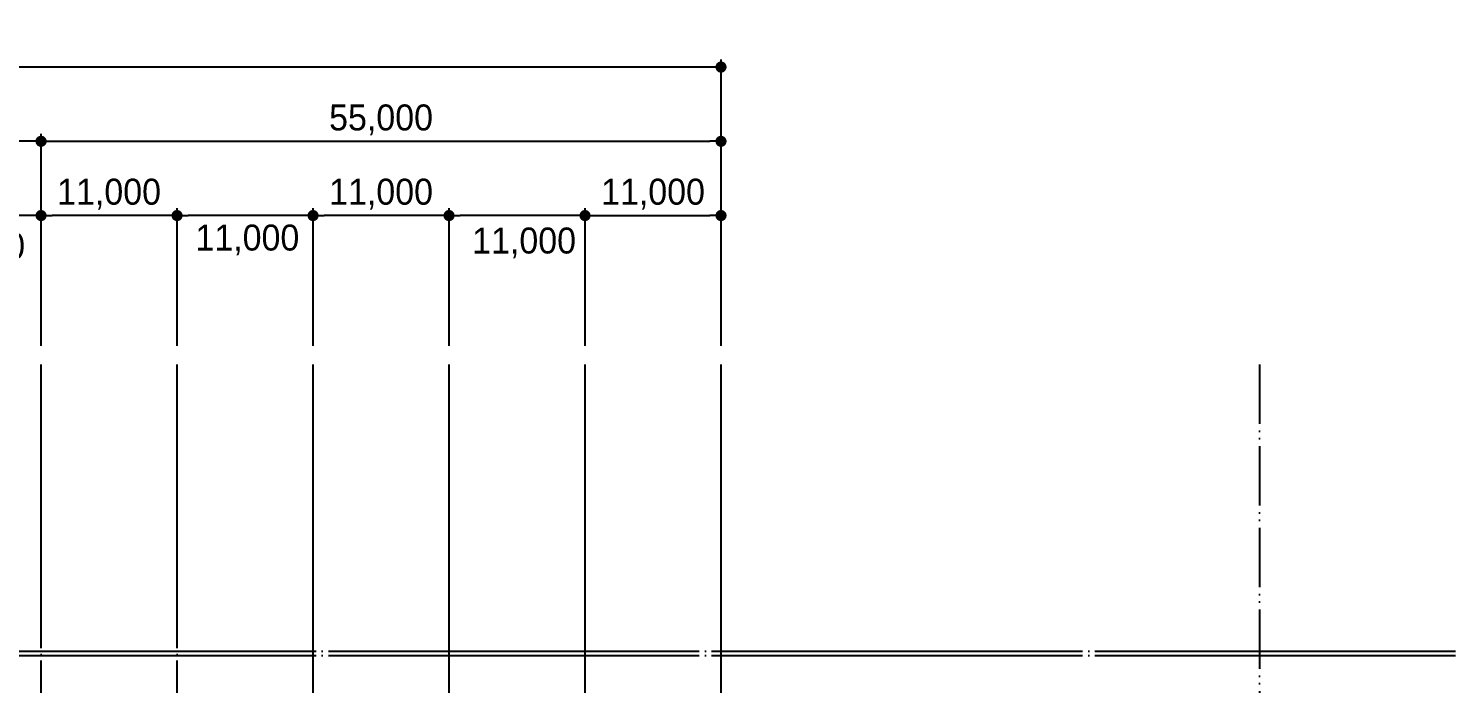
# Model space of a CAD drawing. Header units: millimetres. Extents: x 4754612 to 5801174, y 2368242 to 2777223.
# Drawn here: x 5060649 to 5176073, y 2619644 to 2672569 of the extents above; entities that cross this region are included whole.
import ezdxf

# ---------------------------------------------------------------- set-up
doc = ezdxf.new("R2010")
doc.units = ezdxf.units.MM
doc.header["$LTSCALE"] = 1000
doc.linetypes.add('ACAD_ISO05W100', pattern=[33, 24, -3, 0, -3, 0, -3])
doc.linetypes.add('CEN', pattern=[6.2, 6, -0.1, 0, -0.1])
doc.layers.get('DEFPOINTS').update_dxf_attribs({"color": 151})
for name, color, linetype in [('3 dim0', 7, 'Continuous'), ('A-중심선', 10, 'CEN'), ('SYM', 7, 'Continuous')]:
    doc.layers.add(name, color=color, linetype=linetype)
doc.styles.add('AUDIT_D_190715091641-0', font='')
doc.styles.get('AUDIT_D_190715091641-0').set_extended_font_data('Dotum')
doc.dimstyles.new('scale600', dxfattribs={"dimscale": 600, "dimtxt": 2, "dimasz": 1, "dimexe": 1, "dimexo": 2.5, "dimgap": 0.8, "dimtad": 1, "dimdec": 0, "dimzin": 0, "dimdsep": 46, "dimlunit": 6, "dimtxsty": 'AUDIT_D_190715091641-0', "dimblk": 'DOT', "dimcen": 0, "dimdle": 1, "dimclrd": 256, "dimclre": 256, "dimclrt": 3, "dimadec": 0, "dimazin": 0, "dimtfac": 1, "dimtdec": 0, "dimtix": 1, "dimtmove": 2, "dimatfit": 3, "dimldrblk": 'DOT', "dimfxl": 0, "dimtolj": 1, "dimtzin": 0, "dimarcsym": 0})

# ---------------------------------------------------------------- blocks, each defined once
blk = doc.blocks.new('_Dot')
at = {"color": 0, "linetype": 'ByBlock', "lineweight": -2}
blk.add_line((-0.5, 0), (-1, 0), dxfattribs=at)
at = {"color": 0, "linetype": 'ByBlock', "const_width": 0.5}
blk.add_lwpolyline([(-0.25, 0, 1), (0.25, 0, 1)], format="xyb", close=True, dxfattribs=at)
blk = doc.blocks.new('*D82')
at = {"layer": '3 dim0', "lineweight": -2, "transparency": 16777216}
for p, q in [((4907663, 2646928), (4907663, 2664057)), ((5061663, 2646928), (5061663, 2664057)), ((5060763, 2663457), (4908563, 2663457))]:
    blk.add_line(p, q, dxfattribs=at)
at = {"layer": 'DEFPOINTS', "color": 0, "transparency": 16777216}
for p in [(4907663, 2663457), (4907663, 2645428), (5061663, 2645428)]:
    blk.add_point(p, dxfattribs=at)
at = {"layer": '3 dim0', "lineweight": -2, "transparency": 16777216, "xscale": 900, "yscale": 900, "zscale": 900, "rotation": 180}
blk.add_blockref('_Dot', (4907663, 2663457), dxfattribs=at)
at = {"layer": '3 dim0', "lineweight": -2, "transparency": 16777216, "xscale": 900, "yscale": 900, "zscale": 900}
blk.add_blockref('_Dot', (5061663, 2663457), dxfattribs=at)
at = {"layer": '3 dim0', "color": 3, "transparency": 16777216, "insert": (4984663, 2665191), "char_height": 2100, "attachment_point": 5, "style": 'AUDIT_D_190715091641-0'}
blk.add_mtext('\\A1;154,000', dxfattribs=at)
blk = doc.blocks.new('*D95')
at = {"layer": '3 dim0', "lineweight": -2, "transparency": 16777216}
for p, q in [((5050663, 2646928), (5050663, 2658057)), ((5060763, 2657457), (5051563, 2657457)), ((5061663, 2646928), (5061663, 2658057))]:
    blk.add_line(p, q, dxfattribs=at)
at = {"layer": 'DEFPOINTS', "color": 0, "transparency": 16777216}
for p in [(5050663, 2657457), (5050663, 2645428), (5061663, 2645428)]:
    blk.add_point(p, dxfattribs=at)
at = {"layer": '3 dim0', "lineweight": -2, "transparency": 16777216, "xscale": 900, "yscale": 900, "zscale": 900, "rotation": 180}
blk.add_blockref('_Dot', (5050663, 2657457), dxfattribs=at)
at = {"layer": '3 dim0', "lineweight": -2, "transparency": 16777216, "xscale": 900, "yscale": 900, "zscale": 900}
blk.add_blockref('_Dot', (5061663, 2657457), dxfattribs=at)
at = {"layer": '3 dim0', "color": 3, "transparency": 16777216, "insert": (5056163, 2654807), "char_height": 2100, "attachment_point": 5, "style": 'AUDIT_D_190715091641-0'}
blk.add_mtext('\\A1;11,000', dxfattribs=at)
blk = doc.blocks.new('*D97')
at = {"layer": '3 dim0', "lineweight": -2, "transparency": 16777216}
for p, q in [((5061663, 2646928), (5061663, 2658057)), ((5071763, 2657457), (5062563, 2657457)), ((5072663, 2646928), (5072663, 2658057))]:
    blk.add_line(p, q, dxfattribs=at)
at = {"layer": 'DEFPOINTS', "color": 0, "transparency": 16777216}
for p in [(5061663, 2657457), (5061663, 2645428), (5072663, 2645428)]:
    blk.add_point(p, dxfattribs=at)
at = {"layer": '3 dim0', "lineweight": -2, "transparency": 16777216, "xscale": 900, "yscale": 900, "zscale": 900, "rotation": 180}
blk.add_blockref('_Dot', (5061663, 2657457), dxfattribs=at)
at = {"layer": '3 dim0', "lineweight": -2, "transparency": 16777216, "xscale": 900, "yscale": 900, "zscale": 900}
blk.add_blockref('_Dot', (5072663, 2657457), dxfattribs=at)
at = {"layer": '3 dim0', "color": 3, "transparency": 16777216, "insert": (5067163, 2659191), "char_height": 2100, "attachment_point": 5, "style": 'AUDIT_D_190715091641-0'}
blk.add_mtext('\\A1;11,000', dxfattribs=at)
blk = doc.blocks.new('*D98')
at = {"layer": '3 dim0', "lineweight": -2, "transparency": 16777216}
for p, q in [((4907663, 2646928), (4907663, 2670057)), ((5116663, 2646928), (5116663, 2670057)), ((5115763, 2669457), (4908563, 2669457))]:
    blk.add_line(p, q, dxfattribs=at)
at = {"layer": 'DEFPOINTS', "color": 0, "transparency": 16777216}
for p in [(4907663, 2669457), (4907663, 2645428), (5116663, 2645428)]:
    blk.add_point(p, dxfattribs=at)
at = {"layer": '3 dim0', "lineweight": -2, "transparency": 16777216, "xscale": 900, "yscale": 900, "zscale": 900, "rotation": 180}
blk.add_blockref('_Dot', (4907663, 2669457), dxfattribs=at)
at = {"layer": '3 dim0', "lineweight": -2, "transparency": 16777216, "xscale": 900, "yscale": 900, "zscale": 900}
blk.add_blockref('_Dot', (5116663, 2669457), dxfattribs=at)
at = {"layer": '3 dim0', "color": 3, "transparency": 16777216, "insert": (5012163, 2671191), "char_height": 2100, "attachment_point": 5, "style": 'AUDIT_D_190715091641-0'}
blk.add_mtext('\\A1;209,000', dxfattribs=at)
blk = doc.blocks.new('*D99')
at = {"layer": '3 dim0', "lineweight": -2, "transparency": 16777216}
for p, q in [((5061663, 2646928), (5061663, 2664057)), ((5116663, 2646928), (5116663, 2664057)), ((5062563, 2663457), (5115763, 2663457))]:
    blk.add_line(p, q, dxfattribs=at)
at = {"layer": 'DEFPOINTS', "color": 0, "transparency": 16777216}
for p in [(5116663, 2663457), (5061663, 2645428), (5116663, 2645428)]:
    blk.add_point(p, dxfattribs=at)
at = {"layer": '3 dim0', "lineweight": -2, "transparency": 16777216, "xscale": 900, "yscale": 900, "zscale": 900, "rotation": 180}
blk.add_blockref('_Dot', (5061663, 2663457), dxfattribs=at)
at = {"layer": '3 dim0', "lineweight": -2, "transparency": 16777216, "xscale": 900, "yscale": 900, "zscale": 900}
blk.add_blockref('_Dot', (5116663, 2663457), dxfattribs=at)
at = {"layer": '3 dim0', "color": 3, "transparency": 16777216, "insert": (5089163, 2665191), "char_height": 2100, "attachment_point": 5, "style": 'AUDIT_D_190715091641-0'}
blk.add_mtext('\\A1;55,000', dxfattribs=at)
blk = doc.blocks.new('*D100')
at = {"layer": '3 dim0', "lineweight": -2, "transparency": 16777216}
for p, q in [((5083663, 2646928), (5083663, 2658057)), ((5093763, 2657457), (5084563, 2657457)), ((5094663, 2646928), (5094663, 2658057))]:
    blk.add_line(p, q, dxfattribs=at)
at = {"layer": 'DEFPOINTS', "color": 0, "transparency": 16777216}
for p in [(5083663, 2657457), (5083663, 2645428), (5094663, 2645428)]:
    blk.add_point(p, dxfattribs=at)
at = {"layer": '3 dim0', "lineweight": -2, "transparency": 16777216, "xscale": 900, "yscale": 900, "zscale": 900, "rotation": 180}
blk.add_blockref('_Dot', (5083663, 2657457), dxfattribs=at)
at = {"layer": '3 dim0', "lineweight": -2, "transparency": 16777216, "xscale": 900, "yscale": 900, "zscale": 900}
blk.add_blockref('_Dot', (5094663, 2657457), dxfattribs=at)
at = {"layer": '3 dim0', "color": 3, "transparency": 16777216, "insert": (5089163, 2659191), "char_height": 2100, "attachment_point": 5, "style": 'AUDIT_D_190715091641-0'}
blk.add_mtext('\\A1;11,000', dxfattribs=at)
blk = doc.blocks.new('*D101')
at = {"layer": '3 dim0', "lineweight": -2, "transparency": 16777216}
for p, q in [((5094663, 2646928), (5094663, 2658057)), ((5104763, 2657457), (5095563, 2657457)), ((5105663, 2646928), (5105663, 2658057))]:
    blk.add_line(p, q, dxfattribs=at)
at = {"layer": 'DEFPOINTS', "color": 0, "transparency": 16777216}
for p in [(5094663, 2657457), (5094663, 2645428), (5105663, 2645428)]:
    blk.add_point(p, dxfattribs=at)
at = {"layer": '3 dim0', "lineweight": -2, "transparency": 16777216, "xscale": 900, "yscale": 900, "zscale": 900, "rotation": 180}
blk.add_blockref('_Dot', (5094663, 2657457), dxfattribs=at)
at = {"layer": '3 dim0', "lineweight": -2, "transparency": 16777216, "xscale": 900, "yscale": 900, "zscale": 900}
blk.add_blockref('_Dot', (5105663, 2657457), dxfattribs=at)
at = {"layer": '3 dim0', "color": 3, "transparency": 16777216, "insert": (5100734, 2655244), "char_height": 2100, "attachment_point": 5, "style": 'AUDIT_D_190715091641-0'}
blk.add_mtext('\\A1;11,000', dxfattribs=at)
blk = doc.blocks.new('*D102')
at = {"layer": '3 dim0', "lineweight": -2, "transparency": 16777216}
for p, q in [((5072663, 2646928), (5072663, 2658057)), ((5082763, 2657457), (5073563, 2657457)), ((5083663, 2646928), (5083663, 2658057))]:
    blk.add_line(p, q, dxfattribs=at)
at = {"layer": 'DEFPOINTS', "color": 0, "transparency": 16777216}
for p in [(5072663, 2657457), (5072663, 2645428), (5083663, 2645428)]:
    blk.add_point(p, dxfattribs=at)
at = {"layer": '3 dim0', "lineweight": -2, "transparency": 16777216, "xscale": 900, "yscale": 900, "zscale": 900, "rotation": 180}
blk.add_blockref('_Dot', (5072663, 2657457), dxfattribs=at)
at = {"layer": '3 dim0', "lineweight": -2, "transparency": 16777216, "xscale": 900, "yscale": 900, "zscale": 900}
blk.add_blockref('_Dot', (5083663, 2657457), dxfattribs=at)
at = {"layer": '3 dim0', "color": 3, "transparency": 16777216, "insert": (5078351, 2655484), "char_height": 2100, "attachment_point": 5, "style": 'AUDIT_D_190715091641-0'}
blk.add_mtext('\\A1;11,000', dxfattribs=at)
blk = doc.blocks.new('*D104')
at = {"layer": '3 dim0', "lineweight": -2, "transparency": 16777216}
for p, q in [((5105663, 2646928), (5105663, 2658057)), ((5106563, 2657457), (5115763, 2657457)), ((5116663, 2646928), (5116663, 2658057))]:
    blk.add_line(p, q, dxfattribs=at)
at = {"layer": 'DEFPOINTS', "color": 0, "transparency": 16777216}
for p in [(5116663, 2657457), (5105663, 2645428), (5116663, 2645428)]:
    blk.add_point(p, dxfattribs=at)
at = {"layer": '3 dim0', "lineweight": -2, "transparency": 16777216, "xscale": 900, "yscale": 900, "zscale": 900, "rotation": 180}
blk.add_blockref('_Dot', (5105663, 2657457), dxfattribs=at)
at = {"layer": '3 dim0', "lineweight": -2, "transparency": 16777216, "xscale": 900, "yscale": 900, "zscale": 900}
blk.add_blockref('_Dot', (5116663, 2657457), dxfattribs=at)
at = {"layer": '3 dim0', "color": 3, "transparency": 16777216, "insert": (5111163, 2659191), "char_height": 2100, "attachment_point": 5, "style": 'AUDIT_D_190715091641-0'}
blk.add_mtext('\\A1;11,000', dxfattribs=at)

msp = doc.modelspace()

# ---------------------------------------------------------------- linework, layer by layer
at = {"layer": 'A-중심선', "ltscale": 5}
for p, q in [((5061663.3, 2560495.412), (5061663.3, 2645427.791)), ((5072663.3, 2560495.412), (5072663.3, 2645427.791)), ((5083663.3, 2560495.412), (5083663.3, 2645427.791)), ((5083663.3, 2619994.375), (5083663.3, 2645427.791)), ((5094663.3, 2560495.412), (5094663.3, 2645427.791)), ((5094663.3, 2619994.375), (5094663.3, 2645427.791)), ((5105663.3, 2560495.412), (5105663.3, 2645427.791)), ((5105663.3, 2619994.375), (5105663.3, 2645427.791)), ((5116663.3, 2560495.412), (5116663.3, 2645427.791)), ((5116663.3, 2619994.375), (5116663.3, 2645427.791)), ((4867905.529, 2622249.621), (5176073.3, 2622249.621)), ((4867905.529, 2621899.621), (5176073.3, 2621899.621))]:
    msp.add_line(p, q, dxfattribs=at)
at = {"layer": 'SYM', "color": 2, "linetype": 'ACAD_ISO05W100', "ltscale": 0.2}
msp.add_line((5160227.487, 2645427.791), (5160227.487, 2558207.815), dxfattribs=at)

# ---------------------------------------------------------------- dimensions: what is measured, and where the dimension line sits
at = {"layer": '3 dim0'}
for base, p1, p2, picture, middle in [((4907663.3, 2669457.2), (5116663.3, 2645427.791), (4907663.3, 2645427.791), '*D98', (5012163.3, 2671190.931)), ((4907663.3, 2663457.2), (5061663.3, 2645427.791), (4907663.3, 2645427.791), '*D82', (4984663.3, 2665190.931)), ((5061663.3, 2657457.2), (5072663.3, 2645427.791), (5061663.3, 2645427.791), '*D97', (5067163.3, 2659190.931)), ((5083663.3, 2657457.2), (5094663.3, 2645427.791), (5083663.3, 2645427.791), '*D100', (5089163.3, 2659190.931))]:
    dim = msp.add_linear_dim(base=base, p1=p1, p2=p2, angle=180, dimstyle='scale600', override={"dimtxt": 3.5, "dimasz": 1.5}, dxfattribs=at)
    dim.commit()
    dim.dimension.update_dxf_attribs({"geometry": picture, "text_midpoint": middle})
for base, p1, picture, middle in [((5116663.3, 2663457.2), (5061663.3, 2645427.791), '*D99', (5089163.3, 2665190.931)), ((5116663.3, 2657457.2), (5105663.3, 2645427.791), '*D104', (5111163.3, 2659190.931))]:
    dim = msp.add_linear_dim(base=base, p1=p1, p2=(5116663.3, 2645427.791), dimstyle='scale600', override={"dimtxt": 3.5, "dimasz": 1.5}, dxfattribs=at)
    dim.commit()
    dim.dimension.update_dxf_attribs({"geometry": picture, "text_midpoint": middle})
for base, p1, p2, picture, middle in [((5050663.3, 2657457.2), (5061663.3, 2645427.791), (5050663.3, 2645427.791), '*D95', (5056163.3, 2654806.778)), ((5072663.3, 2657457.2), (5083663.3, 2645427.791), (5072663.3, 2645427.791), '*D102', (5078350.937, 2655484.202)), ((5094663.3, 2657457.2), (5105663.3, 2645427.791), (5094663.3, 2645427.791), '*D101', (5100733.577, 2655244.19))]:
    dim = msp.add_linear_dim(base=base, p1=p1, p2=p2, angle=180, dimstyle='scale600', override={"dimtxt": 3.5, "dimasz": 1.5}, dxfattribs=at)
    dim.commit()
    dim.dimension.update_dxf_attribs({"geometry": picture, "text_midpoint": middle, "dimtype": 160})

doc.saveas('drawing.dxf')
